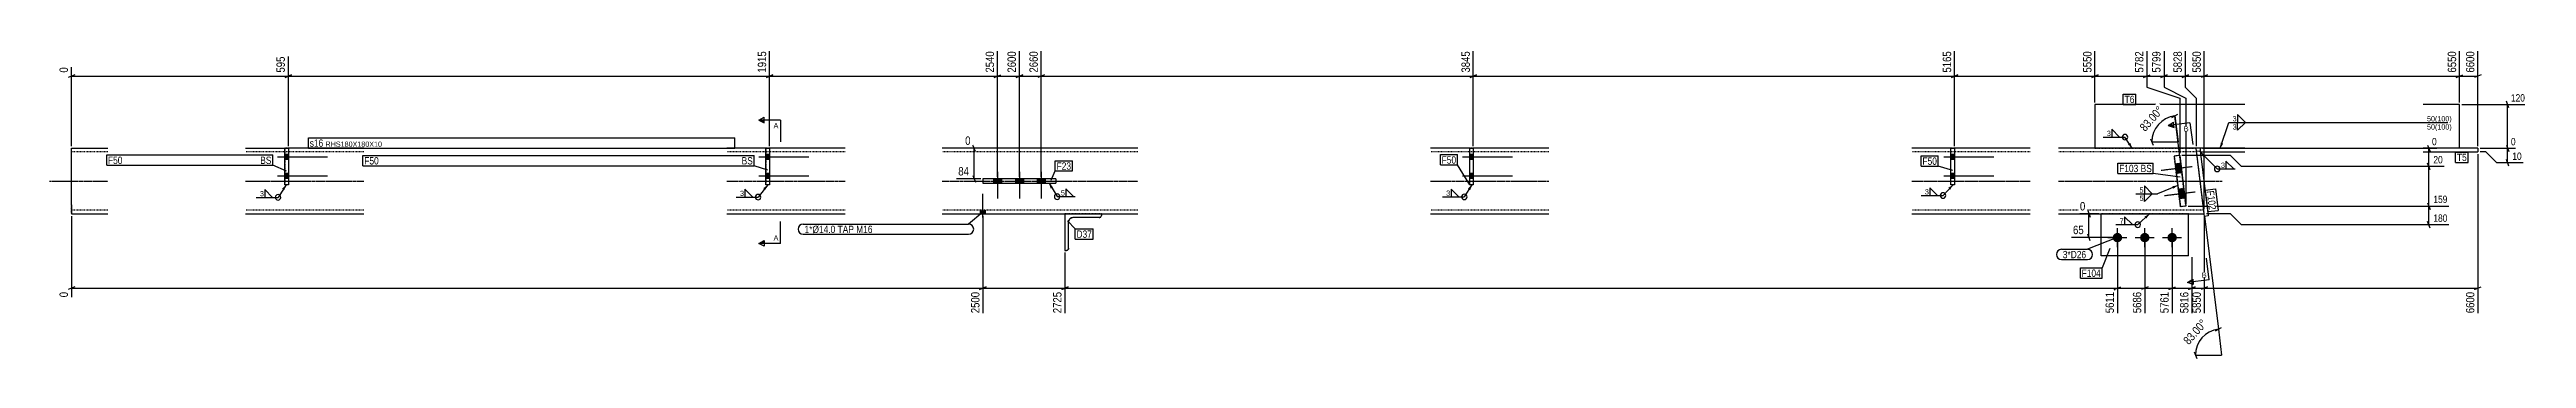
# Model space of a CAD drawing. Header units: millimetres. Extents: x 24 to 45421, y 9 to 1226.
# Drawn here: x 38628 to 45421, y 14 to 862 of the extents above; entities that cross this region are included whole.
import ezdxf

# ---------------------------------------------------------------- set-up
doc = ezdxf.new("R2010")
doc.units = ezdxf.units.MM
doc.linetypes.add('DXK_LINE_DOT2', pattern=[3.9198, 1.9599, -1.9599])
doc.linetypes.add('DXK_LINE_DOT3', pattern=[5.9187, 2.979, -0.9799, 0.9799, -0.9799])
for name, color, linetype in [('MÅLSÆTNING', 7, 'Continuous'), ('STÅL', 7, 'Continuous'), ('TEKST', 7, 'Continuous')]:
    doc.layers.add(name, color=color, linetype=linetype)
doc.styles.add('Arial', font='ARIAL.TTF', dxfattribs={"height": 0.2})
doc.styles.add('Arial Narrow', font='ARIALN.TTF', dxfattribs={"height": 0.2})

msp = doc.modelspace()

# ---------------------------------------------------------------- hatches: boundary and pattern name
at = {"layer": 'STÅL', "linetype": 'Continuous'}
for points in [[(39282.6, 560.1), (39282.6, 574.1), (39272.6, 574.1), (39272.6, 560.1)], [(40602.6, 560.1), (40602.6, 574.1), (40592.6, 574.1), (40592.6, 560.1)], [(42532.6, 560.1), (42532.6, 574.1), (42522.6, 574.1), (42522.6, 560.1)], [(43852.6, 560.1), (43852.6, 574.1), (43842.6, 574.1), (43842.6, 560.1)], [(44475.7, 523.9), (44472.5, 549.7), (44457.7, 547.8), (44460.8, 522)], [(39282.6, 508.1), (39282.6, 522.1), (39272.6, 522.1), (39272.6, 508.1)], [(40602.6, 508.1), (40602.6, 522.1), (40592.6, 522.1), (40592.6, 508.1)], [(41238.6, 507.1), (41216.6, 507.1), (41216.6, 495.1), (41238.6, 495.1)], [(41298.6, 507.1), (41276.6, 507.1), (41276.6, 495.1), (41298.6, 495.1)], [(41358.6, 507.1), (41336.6, 507.1), (41336.6, 495.1), (41358.6, 495.1)], [(42532.6, 508.1), (42532.6, 522.1), (42522.6, 522.1), (42522.6, 508.1)], [(43852.6, 508.1), (43852.6, 522.1), (43842.6, 522.1), (43842.6, 508.1)], [(44484.2, 454.4), (44481.1, 480.2), (44466.2, 478.4), (44469.3, 452.6)], [(41194.6, 421.1), (41180.6, 421.1), (41180.6, 411.1), (41194.6, 411.1)], [(44299.1, 359.1, -1), (44299.1, 333.1, -1)], [(44374.1, 359.1, -1), (44374.1, 333.1, -1)], [(44449.1, 359.1, -1), (44449.1, 333.1, -1)]]:
    msp.add_hatch(color=96, dxfattribs=at).paths.add_polyline_path(points)
at = {"layer": 'TEKST', "linetype": 'Continuous'}
for points in [[(44534.3, 567.8), (44526.4, 581.1), (44539.6, 573.1)], [(44589.5, 604.2), (44581.3, 591.1), (44582.4, 606.5)], [(39265.4, 480.6), (39276.7, 491.1), (39271.7, 476.5)], [(39265.4, 480.6), (39276.7, 491.1), (39271.7, 476.5)], [(40585.2, 481.6), (40597.4, 491.1), (40591.1, 477)], [(40585.2, 481.6), (40597.4, 491.1), (40591.1, 477)], [(42517.7, 480.5), (42528.9, 491.1), (42524, 476.4)], [(43835.2, 482.7), (43848.2, 491.1), (43840.7, 477.6)], [(44449.5, 487.1), (44464.8, 489.4), (44452.4, 480.2)], [(44373.3, 403.7), (44386.9, 411.1), (44378.4, 398.2)]]:
    msp.add_hatch(color=3, dxfattribs=at).paths.add_polyline_path(points)

# ---------------------------------------------------------------- linework, layer by layer
at = {"layer": 'MÅLSÆTNING', "color": 7, "linetype": 'Continuous'}
for p, q in [((39282.6, 597.1), (39282.6, 842.8)), ((39282.6, 597.1), (39282.6, 842.8)), ((40602.6, 597.1), (40602.6, 857.4)), ((40602.6, 597.1), (40602.6, 857.4)), ((41227.6, 513.1), (41227.6, 857.4)), ((41287.6, 513.1), (41287.6, 857.4)), ((41347.6, 513.1), (41347.6, 857.4)), ((42532.6, 597.1), (42532.6, 857.4)), ((42532.6, 597.1), (42532.6, 857.4)), ((43852.6, 597.1), (43852.6, 857.4)), ((43852.6, 597.1), (43852.6, 857.4)), ((44237.6, 717.1), (44237.6, 857.4)), ((44379.9, 857.4), (44379.9, 758.7)), ((44426.9, 857.4), (44426.9, 758.7)), ((44485.3, 857.4), (44485.3, 758.7)), ((44537.4, 425.3), (44537.4, 857.4)), ((44537.4, 425.3), (44537.4, 857.4)), ((45237.6, 717.1), (45237.6, 857.4)), ((45287.6, 597.1), (45287.6, 857.4)), ((38696.6, 792.3), (38678.6, 785.1)), ((38687.6, 597.1), (38687.6, 813.5)), ((38687.6, 788.7), (39282.6, 788.7)), ((39291.6, 792.3), (39273.6, 785.1)), ((39273.6, 785.1), (39291.6, 792.3)), ((39282.6, 788.7), (40602.6, 788.7)), ((40611.6, 792.3), (40593.6, 785.1)), ((40593.6, 785.1), (40611.6, 792.3)), ((41218.6, 785.1), (41236.6, 792.3)), ((41278.6, 785.1), (41296.6, 792.3)), ((41287.6, 788.7), (41347.6, 788.7)), ((41356.6, 792.3), (41338.6, 785.1)), ((42541.6, 792.3), (42523.6, 785.1)), ((42523.6, 785.1), (42541.6, 792.3)), ((42532.6, 788.7), (43852.6, 788.7)), ((43861.6, 792.3), (43843.6, 785.1)), ((43843.6, 785.1), (43861.6, 792.3)), ((43852.6, 788.7), (44237.6, 788.7)), ((44228.6, 785.1), (44246.6, 792.3)), ((44370.9, 785.1), (44388.9, 792.3)), ((44417.9, 785.1), (44435.9, 792.3)), ((44426.9, 788.7), (44485.3, 788.7)), ((44426.9, 758.7), (44486.9, 728.7)), ((44494.3, 792.3), (44476.3, 785.1)), ((44485.3, 758.7), (44515.3, 728.7)), ((44485.3, 758.7), (44515.3, 728.7)), ((44546.4, 792.3), (44528.4, 785.1)), ((44546.4, 792.3), (44528.4, 785.1)), ((45228.6, 785.1), (45246.6, 792.3)), ((45237.6, 788.7), (45287.6, 788.7)), ((45296.6, 792.3), (45278.6, 785.1)), ((44448, 675.3), (44465, 684.7)), ((44470.2, 568.5), (44456.5, 680)), ((44456.5, 680), (44465.3, 608.5)), ((44469.9, 728.7), (44469.9, 577.5)), ((44469.9, 728.7), (44469.9, 577.5)), ((44486.9, 728.7), (44486.9, 438.6)), ((44486.9, 728.7), (44486.9, 438.6)), ((44515.3, 728.7), (44515.3, 597.1)), ((44515.3, 728.7), (44515.3, 597.1)), ((45243.6, 711.1), (45416.8, 711.1)), ((45373, 702.1), (45365.8, 720.1)), ((45369.4, 591.1), (45369.4, 711.1)), ((44389.7, 617.5), (44396.9, 599.5)), ((41193.3, 591.1), (41138.9, 591.1)), ((41167.3, 582.1), (41160.1, 600.1)), ((41163.7, 507.1), (41163.7, 591.1)), ((44393.3, 608.5), (44465.3, 608.5)), ((44609.4, 571.5), (44475.9, 571.5)), ((44609.4, 571.5), (44475.9, 571.5)), ((44532.4, 591.1), (45174.7, 591.1)), ((44639.4, 541.5), (44609.4, 571.5)), ((44639.4, 541.5), (44609.4, 571.5)), ((45149.3, 600.1), (45156.5, 582.1)), ((45156.5, 532.5), (45149.3, 550.5)), ((45156.5, 532.5), (45149.3, 550.5)), ((45152.9, 541.5), (45152.9, 591.1)), ((45287.6, 575.1), (45287.6, 138.6)), ((45293.6, 591.1), (45391.2, 591.1)), ((45293.6, 591.1), (45391.2, 591.1)), ((45309.4, 581.1), (45293.6, 581.1)), ((45339.4, 551.1), (45309.4, 581.1)), ((45411.6, 551.1), (45339.4, 551.1)), ((45365.8, 600.1), (45373, 582.1)), ((45365.8, 600.1), (45373, 582.1)), ((45373, 542.1), (45365.8, 560.1)), ((45369.4, 551.1), (45369.4, 591.1)), ((41181.6, 507.1), (41115.5, 507.1)), ((41160.1, 516.1), (41167.3, 498.1)), ((45195.1, 541.5), (44639.4, 541.5)), ((45195.1, 541.5), (44639.4, 541.5)), ((45152.9, 432.6), (45152.9, 541.5)), ((44248.1, 411.1), (44196.3, 411.1)), ((44217.5, 420.1), (44224.7, 402.1)), ((44221.1, 346.1), (44221.1, 411.1)), ((44492.9, 432.6), (45207.9, 432.6)), ((44492.9, 432.6), (45207.9, 432.6)), ((44609.4, 411.1), (44543.4, 411.1)), ((44639.4, 381.1), (44609.4, 411.1)), ((45149.3, 441.6), (45156.5, 423.6)), ((45149.3, 441.6), (45156.5, 423.6)), ((45152.9, 381.1), (45152.9, 432.6)), ((38687.6, 405.1), (38687.6, 182.4)), ((41187.6, 405.1), (41187.6, 138.6)), ((44293.1, 346.1), (44172.9, 346.1)), ((44224.7, 337.1), (44217.5, 355.1)), ((44299.1, 340.1), (44299.1, 138.6)), ((44374.1, 340.1), (44374.1, 138.6)), ((44538.1, 405.2), (44576.2, 94.9)), ((45207.9, 381.1), (44639.4, 381.1)), ((45156.5, 372.1), (45149.3, 390.1)), ((41412.6, 305.1), (41412.6, 138.6)), ((41412.6, 305.1), (41412.6, 138.6)), ((38696.6, 210.9), (38678.6, 203.7)), ((38687.6, 207.3), (41187.6, 207.3)), ((41178.6, 203.7), (41196.6, 210.9)), ((41421.6, 210.9), (41403.6, 203.7)), ((41403.6, 203.7), (41421.6, 210.9)), ((41412.6, 207.3), (44299.1, 207.3)), ((44290.1, 203.7), (44308.1, 210.9)), ((44383.1, 210.9), (44365.1, 203.7)), ((44440.1, 203.7), (44458.1, 210.9)), ((44494.4, 203.7), (44512.4, 210.9)), ((44503.4, 207.3), (44537.4, 207.3)), ((44546.4, 210.9), (44528.4, 203.7)), ((44546.4, 210.9), (44528.4, 203.7)), ((44537.4, 207.3), (45287.6, 207.3)), ((45278.6, 203.7), (45296.6, 210.9)), ((44567.7, 90.2), (44584.7, 99.5)), ((44576.2, 94.9), (44585, 23.4)), ((44509.4, 32.4), (44516.6, 14.4)), ((44513, 23.4), (44585, 23.4))]:
    msp.add_line(p, q, dxfattribs=at)
for centre in [(44465.3, 608.5), (44585, 23.4)]:
    msp.add_arc(centre, 72, 97, 180, dxfattribs=at)
at = {"layer": 'STÅL', "color": 2, "linetype": 'Continuous'}
for p, q in [((44648.2, 711.1), (44237.6, 711.1)), ((44237.6, 711.1), (44237.6, 591.1)), ((45237.6, 711.1), (45137.6, 711.1)), ((45237.6, 591.1), (45237.6, 711.1)), ((38687.6, 436.1), (38687.6, 591.1)), ((38687.6, 591.1), (38787.6, 591.1)), ((39165.1, 591.1), (39272.6, 591.1)), ((39272.6, 491.1), (39272.6, 591.1)), ((39272.6, 591.1), (39282.6, 591.1)), ((39490.1, 591.1), (39282.6, 591.1)), ((39282.6, 591.1), (39282.6, 491.1)), ((40592.6, 591.1), (40485.1, 591.1)), ((40592.6, 491.1), (40592.6, 591.1)), ((40592.6, 591.1), (40602.6, 591.1)), ((40810.1, 591.1), (40602.6, 591.1)), ((40602.6, 591.1), (40602.6, 491.1)), ((41612.6, 591.1), (41075.6, 591.1)), ((42522.6, 591.1), (42415.1, 591.1)), ((42522.6, 491.1), (42522.6, 591.1)), ((42522.6, 591.1), (42532.6, 591.1)), ((42740.1, 591.1), (42532.6, 591.1)), ((42532.6, 591.1), (42532.6, 491.1)), ((43842.6, 591.1), (43735.1, 591.1)), ((43842.6, 491.1), (43842.6, 591.1)), ((43842.6, 591.1), (43852.6, 591.1)), ((44060.1, 591.1), (43852.6, 591.1)), ((43852.6, 591.1), (43852.6, 491.1)), ((44515.3, 591.1), (44137.6, 591.1)), ((44469.9, 571.5), (44455, 569.7)), ((44455, 569.7), (44472, 430.7)), ((44469.9, 571.5), (44486.9, 432.6)), ((44536.5, 418.3), (44515.3, 591.1)), ((44526.4, 591.1), (44515.3, 591.1)), ((44516.3, 583.2), (44526.2, 584.4)), ((44526.2, 584.4), (44548.2, 405.4)), ((44648.2, 591.1), (44526.4, 591.1)), ((44526.4, 591.1), (44526.4, 582.9)), ((44526.6, 581.1), (44648.2, 581.1)), ((45287.6, 591.1), (45137.6, 591.1)), ((45137.6, 581.1), (45287.6, 581.1)), ((45287.6, 591.1), (45287.6, 581.1)), ((39282.6, 491.1), (39272.6, 491.1)), ((40602.6, 491.1), (40592.6, 491.1)), ((41387.6, 507.1), (41187.6, 507.1)), ((41187.6, 507.1), (41187.6, 495.1)), ((41187.6, 495.1), (41387.6, 495.1)), ((41387.6, 507.1), (41387.6, 495.1)), ((42532.6, 491.1), (42522.6, 491.1)), ((43852.6, 491.1), (43842.6, 491.1)), ((38687.6, 436.1), (38687.6, 411.1)), ((38687.6, 411.1), (38787.6, 411.1)), ((39165.1, 411.1), (39490.1, 411.1)), ((40485.1, 411.1), (40810.1, 411.1)), ((41075.6, 411.1), (41612.6, 411.1)), ((41412.6, 411.1), (41412.6, 311.1)), ((41512.6, 411.1), (41512.6, 407.1)), ((42415.1, 411.1), (42740.1, 411.1)), ((43735.1, 411.1), (44060.1, 411.1)), ((44137.6, 411.1), (44537.4, 411.1)), ((44254.1, 296.1), (44254.1, 411.1)), ((44486.9, 432.6), (44472, 430.7)), ((44494.1, 296.1), (44494.1, 411.1)), ((44538.3, 404.2), (44536.5, 418.3)), ((41423.6, 393.7), (41422.6, 389.1)), ((41422.6, 317.1), (41422.6, 389.1)), ((41434.6, 401.1), (41430.1, 400.2)), ((41506.6, 401.1), (41434.6, 401.1)), ((41508.9, 401.6), (41506.6, 401.1)), ((41512.6, 407.1), (41512.2, 404.8)), ((44548.2, 405.4), (44538.3, 404.2)), ((41412.6, 311.1), (41416.6, 311.1)), ((41418.9, 311.6), (41416.6, 311.1)), ((41422.6, 317.1), (41422.2, 314.8)), ((44494.1, 296.1), (44254.1, 296.1))]:
    msp.add_line(p, q, dxfattribs=at)
at = {"layer": 'STÅL', "color": 7, "linetype": 'DXK_LINE_DOT2'}
for p, q in [((38787.6, 581.1), (38687.6, 581.1)), ((39490.1, 581.1), (39165.1, 581.1)), ((39282.6, 591.1), (39272.6, 591.1)), ((39272.6, 591.1), (39272.6, 491.1)), ((39282.6, 591.1), (39282.6, 491.1)), ((40810.1, 581.1), (40485.1, 581.1)), ((40602.6, 591.1), (40592.6, 591.1)), ((40592.6, 591.1), (40592.6, 491.1)), ((40602.6, 591.1), (40602.6, 491.1)), ((41612.6, 581.1), (41075.6, 581.1)), ((42740.1, 581.1), (42415.1, 581.1)), ((42532.6, 591.1), (42522.6, 591.1)), ((44060.1, 581.1), (43735.1, 581.1)), ((43852.6, 591.1), (43842.6, 591.1)), ((44516.5, 581.1), (44137.6, 581.1)), ((44237.6, 591.1), (44515.3, 591.1)), ((44469.9, 571.5), (44455, 569.7)), ((44472, 430.7), (44455, 569.7)), ((44486.9, 432.6), (44469.9, 571.5)), ((44536.5, 418.3), (44516.3, 583.2)), ((44648.2, 591.1), (44526.4, 591.1)), ((44526.4, 581.1), (44526.4, 582.9)), ((44526.4, 581.1), (44526.6, 581.1)), ((45237.6, 591.1), (45137.6, 591.1)), ((39282.6, 491.1), (39272.6, 491.1)), ((40602.6, 491.1), (40592.6, 491.1)), ((38687.6, 413), (38687.6, 436.1)), ((38787.6, 421.1), (38687.6, 421.1)), ((39490.1, 421.1), (39165.1, 421.1)), ((40810.1, 421.1), (40485.1, 421.1)), ((41612.6, 421.1), (41075.6, 421.1)), ((41512.6, 411.1), (41412.6, 411.1)), ((42740.1, 421.1), (42415.1, 421.1)), ((44060.1, 421.1), (43735.1, 421.1)), ((44536.2, 421.1), (44137.6, 421.1)), ((44494.1, 411.1), (44254.1, 411.1)), ((44486.9, 432.6), (44472, 430.7)), ((44537.2, 413), (44536.5, 418.3)), ((44537.4, 411.1), (44537.2, 413)), ((41422.6, 389.1), (41423.6, 393.7)), ((41430.1, 400.2), (41434.6, 401.1)), ((41506.6, 401.1), (41508.9, 401.6)), ((41512.2, 404.8), (41512.6, 407.1)), ((41416.6, 311.1), (41418.9, 311.6)), ((41422.2, 314.8), (41422.6, 317.1))]:
    msp.add_line(p, q, dxfattribs=at)
at = {"layer": 'STÅL', "color": 96, "linetype": 'Continuous'}
for p, q in [((39390.1, 567.1), (39252.6, 567.1)), ((39282.6, 574.1), (39272.6, 574.1)), ((39282.6, 560.1), (39272.6, 560.1)), ((40710.1, 567.1), (40572.6, 567.1)), ((40602.6, 574.1), (40592.6, 574.1)), ((40602.6, 560.1), (40592.6, 560.1)), ((42640.1, 567.1), (42502.6, 567.1)), ((42532.6, 574.1), (42522.6, 574.1)), ((42532.6, 560.1), (42522.6, 560.1)), ((43960.1, 567.1), (43822.6, 567.1)), ((43852.6, 574.1), (43842.6, 574.1)), ((43852.6, 560.1), (43842.6, 560.1)), ((44472.5, 549.7), (44457.7, 547.8)), ((39390.1, 515.1), (39252.6, 515.1)), ((39282.6, 522.1), (39272.6, 522.1)), ((39282.6, 508.1), (39272.6, 508.1)), ((40710.1, 515.1), (40572.6, 515.1)), ((40602.6, 522.1), (40592.6, 522.1)), ((40602.6, 508.1), (40592.6, 508.1)), ((41216.6, 507.1), (41216.6, 495.1)), ((41227.6, 526.7), (41227.6, 453.7)), ((41238.6, 507.1), (41238.6, 495.1)), ((41276.6, 507.1), (41276.6, 495.1)), ((41287.6, 526.7), (41287.6, 453.7)), ((41298.6, 507.1), (41298.6, 495.1)), ((41336.6, 507.1), (41336.6, 495.1)), ((41347.6, 526.7), (41347.6, 453.7)), ((41358.6, 507.1), (41358.6, 495.1)), ((42640.1, 515.1), (42502.6, 515.1)), ((42532.6, 522.1), (42522.6, 522.1)), ((42532.6, 508.1), (42522.6, 508.1)), ((43960.1, 515.1), (43822.6, 515.1)), ((43852.6, 522.1), (43842.6, 522.1)), ((43852.6, 508.1), (43842.6, 508.1)), ((44503.9, 540.4), (44419.5, 530.1)), ((44475.7, 523.9), (44460.8, 522)), ((44481.1, 480.2), (44466.2, 478.4)), ((41180.6, 411.1), (41180.6, 421.1)), ((41187.6, 401.1), (41187.6, 466.1)), ((41194.6, 411.1), (41194.6, 421.1)), ((44512.4, 470.9), (44428.1, 460.6)), ((44484.2, 454.4), (44469.3, 452.6)), ((44273.1, 346.1), (44325.1, 346.1)), ((44299.1, 320.1), (44299.1, 372.1)), ((44348.1, 346.1), (44400.1, 346.1)), ((44374.1, 320.1), (44374.1, 372.1)), ((44423.1, 346.1), (44475.1, 346.1)), ((44449.1, 320.1), (44449.1, 372.1))]:
    msp.add_line(p, q, dxfattribs=at)
at = {"layer": 'STÅL', "color": 96, "linetype": 'DXK_LINE_DOT2'}
for p, q in [((39390.1, 567.1), (39252.6, 567.1)), ((39282.6, 574.1), (39272.6, 574.1)), ((39282.6, 560.1), (39272.6, 560.1)), ((40710.1, 567.1), (40572.6, 567.1)), ((40602.6, 574.1), (40592.6, 574.1)), ((40602.6, 560.1), (40592.6, 560.1)), ((44472.5, 549.7), (44457.7, 547.8)), ((39390.1, 515.1), (39252.6, 515.1)), ((39282.6, 522.1), (39272.6, 522.1)), ((39282.6, 508.1), (39272.6, 508.1)), ((40710.1, 515.1), (40572.6, 515.1)), ((40602.6, 522.1), (40592.6, 522.1)), ((40602.6, 508.1), (40592.6, 508.1)), ((44503.9, 540.4), (44419.5, 530.1)), ((44475.7, 523.9), (44460.8, 522)), ((44481.1, 480.2), (44466.2, 478.4)), ((44512.4, 470.9), (44428.1, 460.6)), ((44484.2, 454.4), (44469.3, 452.6))]:
    msp.add_line(p, q, dxfattribs=at)
at = {"layer": 'STÅL', "color": 7, "linetype": 'DXK_LINE_DOT3'}
for p, q in [((38627.6, 501.1), (38787.6, 501.1)), ((39165.1, 501.1), (39490.1, 501.1)), ((40485.1, 501.1), (40810.1, 501.1)), ((41075.6, 501.1), (41612.6, 501.1)), ((42415.1, 501.1), (42740.1, 501.1)), ((43735.1, 501.1), (44060.1, 501.1)), ((44137.6, 501.1), (44586.4, 501.1)), ((41462.6, 361.1), (41462.6, 361.1))]:
    msp.add_line(p, q, dxfattribs=at)
at = {"layer": 'STÅL', "color": 2, "linetype": 'Continuous'}
for centre, radius, start, end in [((41434.6, 389.1), 12, 112.5, 157.5), ((41506.6, 407.1), 6, 292.5, 337.5), ((41416.6, 317.1), 6, 292.5, 337.5)]:
    msp.add_arc(centre, radius, start, end, dxfattribs=at)
at = {"layer": 'STÅL', "color": 7, "linetype": 'DXK_LINE_DOT2'}
for centre, radius, start, end in [((41434.6, 389.1), 12, 112.5, 157.5), ((41506.6, 407.1), 6, 292.5, 337.5), ((41416.6, 317.1), 6, 292.5, 337.5)]:
    msp.add_arc(centre, radius, start, end, dxfattribs=at)
at = {"layer": 'TEKST', "color": 3, "linetype": 'Continuous'}
for p, q in [((39276.7, 491.1), (39254.4, 456.6)), ((39276.7, 491.1), (39254.4, 456.6)), ((40597.4, 491.1), (40571.1, 457.3)), ((40597.4, 491.1), (40571.1, 457.3)), ((42528.9, 491.1), (42507.8, 457.9)), ((43848.2, 491.1), (43820.9, 461.6)), ((44464.8, 489.4), (44409.4, 466.4)), ((44386.9, 411.1), (44355, 381.7))]:
    msp.add_line(p, q, dxfattribs=at)
for centre in [(39254.4, 456.6), (40571.1, 457.3), (42507.8, 457.9), (43820.9, 461.6), (44355, 381.7)]:
    msp.add_arc(centre, 7.5, 270, 90, dxfattribs=at)

# ---------------------------------------------------------------- wipeouts: each hides what was drawn before it
at = {"color": 0, "linetype": 'Continuous'}
msp.add_wipeout([(40626.6, 337.8), (40626.6, 352.8), (40613.3, 352.8), (40613.3, 337.8)], dxfattribs=at).dxf.layer = 'TEKST'

# ---------------------------------------------------------------- next in the draw order: hatches: boundary and pattern name
at = {"layer": 'TEKST', "linetype": 'Continuous'}
msp.add_hatch(color=30, dxfattribs=at).paths.add_polyline_path([(40587.6, 337.8), (40587.6, 330.3), (40572.6, 330.3)])

# ---------------------------------------------------------------- next in the draw order: linework, layer by layer
at = {"layer": 'TEKST', "color": 7, "linetype": 'Continuous'}
for q in [(40632.6, 390.3), (40572.6, 330.3)]:
    msp.add_line((40632.6, 330.3), q, dxfattribs=at)
at = {"layer": 'TEKST', "color": 30, "linetype": 'Continuous'}
for p, q in [((40572.6, 330.3), (40587.6, 337.8)), ((40587.6, 322.8), (40572.6, 330.3)), ((40587.6, 337.8), (40587.6, 322.8))]:
    msp.add_line(p, q, dxfattribs=at)

# ---------------------------------------------------------------- next in the draw order: texts
at = {"layer": 'TEKST', "color": 3, "linetype": 'Continuous', "style": 'Arial'}
msp.add_text('A', height=14.3, dxfattribs=at).set_placement((40613.3, 337.8))

# ---------------------------------------------------------------- next in the draw order: wipeouts: each hides what was drawn before it
at = {"color": 0, "linetype": 'Continuous'}
for points, layer in [([(38682.8, 818.3), (38649.2, 818.3), (38649.2, 794.1), (38682.8, 794.1)], 'MÅLSÆTNING'), ([(39277.8, 847.6), (39244.2, 847.6), (39244.2, 794.1), (39277.8, 794.1)], 'MÅLSÆTNING'), ([(41342.8, 862.2), (41309.2, 862.2), (41309.2, 794.1), (41342.8, 794.1)], 'MÅLSÆTNING'), ([(43847.8, 862.2), (43814.2, 862.2), (43814.2, 794.1), (43847.8, 794.1)], 'MÅLSÆTNING'), ([(44232.8, 862.2), (44199.2, 862.2), (44199.2, 794.1), (44232.8, 794.1)], 'MÅLSÆTNING'), ([(44480.5, 862.2), (44446.9, 862.2), (44446.9, 794.1), (44480.5, 794.1)], 'MÅLSÆTNING'), ([(45282.8, 862.2), (45249.2, 862.2), (45249.2, 794.1), (45282.8, 794.1)], 'MÅLSÆTNING'), ([(45421, 715.3), (45421, 744.7), (45374.2, 744.7), (45374.2, 715.3)], 'MÅLSÆTNING'), ([(41158.3, 595.9), (41158.3, 629.5), (41134.1, 629.5), (41134.1, 595.9)], 'MÅLSÆTNING'), ([(45178.9, 595.3), (45178.9, 624.7), (45157.7, 624.7), (45157.7, 595.3)], 'MÅLSÆTNING'), ([(45395.4, 595.3), (45395.4, 624.7), (45374.2, 624.7), (45374.2, 595.3)], 'MÅLSÆTNING'), ([(41154, 511.9), (41154, 545.5), (41115.1, 545.5), (41115.1, 511.9)], 'MÅLSÆTNING'), ([(44215.7, 415.9), (44215.7, 449.5), (44191.5, 449.5), (44191.5, 415.9)], 'MÅLSÆTNING'), ([(45208.3, 436.8), (45208.3, 466.2), (45161.5, 466.2), (45161.5, 436.8)], 'MÅLSÆTNING'), ([(38682.8, 201.9), (38649.2, 201.9), (38649.2, 177.6), (38682.8, 177.6)], 'MÅLSÆTNING'), ([(41182.8, 201.9), (41149.2, 201.9), (41149.2, 133.8), (41182.8, 133.8)], 'MÅLSÆTNING'), ([(44294.3, 201.9), (44260.7, 201.9), (44260.7, 133.8), (44294.3, 133.8)], 'MÅLSÆTNING'), ([(45282.8, 201.9), (45249.2, 201.9), (45249.2, 133.8), (45282.8, 133.8)], 'MÅLSÆTNING'), ([(45206.1, 663.9), (45206.1, 681.3), (45147, 681.3), (45147, 663.9)], 'TEKST'), ([(40626.6, 646.2), (40626.6, 661.2), (40613.3, 661.2), (40613.3, 646.2)], 'TEKST'), ([(44494.9, 638.1), (44493.1, 653), (44479.9, 651.4), (44481.7, 636.5)], 'TEKST')]:
    msp.add_wipeout(points, dxfattribs=at).dxf.layer = layer
at = {"color": 0}
for points, layer in [([(44434.1, 695), (44408.9, 717.3), (44350.5, 651.2), (44375.6, 629)], 'MÅLSÆTNING'), ([(44553.8, 109.9), (44528.6, 132.2), (44470.2, 66.1), (44495.3, 43.8)], 'MÅLSÆTNING'), ([(44625.5, 663.9), (44625.5, 681.3), (44613.9, 681.3), (44613.9, 663.9)], 'TEKST'), ([(39378.3, 595.3), (39378.3, 616.3), (39341.2, 616.3), (39341.2, 595.3)], 'TEKST'), ([(44280.5, 623.7), (44280.5, 641.1), (44269, 641.1), (44269, 623.7)], 'TEKST'), ([(39199.1, 548.2), (39199.1, 569.2), (38788, 569.2), (38788, 548.2)], 'TEKST'), ([(41429.4, 532.5), (41429.4, 553.5), (41389.7, 553.5), (41389.7, 532.5)], 'TEKST'), ([(42485.4, 549.1), (42485.4, 570.1), (42445.8, 570.1), (42445.8, 549.1)], 'TEKST'), ([(43804, 545.9), (43804, 566.9), (43764.4, 566.9), (43764.4, 545.9)], 'TEKST'), ([(44356.4, 525.8), (44356.4, 546.8), (44303.9, 546.8), (44303.9, 525.8)], 'TEKST'), ([(44593.6, 536.4), (44593.6, 553.8), (44582, 553.8), (44582, 536.4)], 'TEKST'), ([(45257.2, 556.2), (45257.2, 577.2), (45230.3, 577.2), (45230.3, 556.2)], 'TEKST'), ([(39215.1, 458.4), (39215.1, 475.8), (39203.6, 475.8), (39203.6, 458.4)], 'TEKST'), ([(40531.8, 459.1), (40531.8, 476.5), (40520.3, 476.5), (40520.3, 459.1)], 'TEKST'), ([(41411.9, 460.4), (41411.9, 477.8), (41400.3, 477.8), (41400.3, 460.4)], 'TEKST'), ([(43781.6, 463.4), (43781.6, 480.8), (43770, 480.8), (43770, 463.4)], 'TEKST'), ([(44370.1, 468.2), (44370.1, 485.6), (44358.5, 485.6), (44358.5, 468.2)], 'TEKST'), ([(41144.6, 358.7), (41144.6, 379.7), (40698.4, 379.7), (40698.4, 358.7)], 'TEKST'), ([(41486.5, 345.6), (41486.5, 366.6), (41444.3, 366.6), (41444.3, 345.6)], 'TEKST'), ([(44315.7, 383.5), (44315.7, 400.9), (44304.2, 400.9), (44304.2, 383.5)], 'TEKST'), ([(44253.5, 238.4), (44253.5, 259.4), (44201, 259.4), (44201, 238.4)], 'TEKST')]:
    msp.add_wipeout(points, dxfattribs=at).dxf.layer = layer

# ---------------------------------------------------------------- next in the draw order: hatches: boundary and pattern name
at = {"layer": 'TEKST', "linetype": 'Continuous'}
for color, points in [(30, [(40587.6, 668.7), (40587.6, 661.2), (40572.6, 668.7)]), (30, [(44453.5, 655.7), (44454.4, 648.3), (44438.6, 653.9)]), (3, [(44334.6, 605.8), (44339.5, 591.1), (44328.3, 601.7)]), (3, [(41373.5, 480.4), (41368.9, 495.1), (41379.9, 484.3)])]:
    msp.add_hatch(color=color, dxfattribs=at).paths.add_polyline_path(points)

# ---------------------------------------------------------------- next in the draw order: linework, layer by layer
at = {"layer": 'MÅLSÆTNING', "color": 7, "linetype": 'Continuous'}
for p, q in [((41287.6, 513.1), (41287.6, 857.4)), ((41347.6, 513.1), (41347.6, 857.4)), ((44237.6, 717.1), (44237.6, 857.4)), ((44426.9, 857.4), (44426.9, 758.7)), ((44485.3, 857.4), (44485.3, 758.7)), ((45237.6, 717.1), (45237.6, 857.4)), ((41227.6, 788.7), (41287.6, 788.7)), ((41296.6, 792.3), (41278.6, 785.1)), ((41356.6, 792.3), (41338.6, 785.1)), ((41347.6, 788.7), (42532.6, 788.7)), ((44246.6, 792.3), (44228.6, 785.1)), ((44379.9, 788.7), (44426.9, 788.7)), ((44379.9, 758.7), (44469.9, 728.7)), ((44379.9, 758.7), (44469.9, 728.7)), ((44435.9, 792.3), (44417.9, 785.1)), ((44426.9, 758.7), (44486.9, 728.7)), ((44476.3, 785.1), (44494.3, 792.3)), ((44485.3, 788.7), (44537.4, 788.7)), ((44537.4, 788.7), (45237.6, 788.7)), ((45228.6, 785.1), (45246.6, 792.3)), ((41187.6, 405.1), (41187.6, 138.6)), ((44299.1, 340.1), (44299.1, 138.6)), ((44449.1, 340.1), (44449.1, 138.6)), ((44537.4, 405.1), (44537.4, 138.6)), ((44537.4, 405.1), (44537.4, 138.6)), ((44503.4, 292.7), (44503.4, 138.6)), ((41196.6, 210.9), (41178.6, 203.7)), ((41187.6, 207.3), (41412.6, 207.3)), ((44290.1, 203.7), (44308.1, 210.9)), ((44299.1, 207.3), (44374.1, 207.3))]:
    msp.add_line(p, q, dxfattribs=at)
at = {"layer": 'TEKST', "color": 3, "linetype": 'Continuous'}
for p, q in [((44650, 662.1), (44628.5, 683.5)), ((44628.5, 683.5), (44628.5, 662.1)), ((44259.7, 621.9), (44319.8, 621.9)), ((44305, 621.9), (44283.6, 643.4)), ((44283.6, 643.4), (44283.6, 621.9)), ((44283.6, 621.9), (44305, 621.9)), ((44339.5, 591.1), (44319.8, 621.9)), ((44628.5, 662.1), (44650, 662.1)), ((44526.4, 581.1), (44572.7, 534.6)), ((44618.1, 534.6), (44596.7, 556)), ((44596.7, 556), (44596.7, 534.6)), ((39239.6, 456.6), (39218.2, 478.1)), ((39218.2, 478.1), (39218.2, 456.6)), ((40556.4, 457.3), (40534.9, 478.7)), ((40534.9, 478.7), (40534.9, 457.3)), ((41368.9, 495.1), (41391, 458.6)), ((41436.4, 458.6), (41415, 480.1)), ((41415, 480.1), (41415, 458.6)), ((43806.1, 461.6), (43784.7, 483)), ((43784.7, 483), (43784.7, 461.6)), ((44394.6, 466.4), (44373.2, 487.9)), ((44373.2, 487.9), (44373.2, 466.4)), ((44572.7, 534.6), (44622.4, 534.6)), ((44596.7, 534.6), (44618.1, 534.6)), ((39194.3, 456.6), (39254.4, 456.6)), ((39218.2, 456.6), (39239.6, 456.6)), ((40511, 457.3), (40571.1, 457.3)), ((40534.9, 457.3), (40556.4, 457.3)), ((41391, 458.6), (41440.7, 458.6)), ((41415, 458.6), (41436.4, 458.6)), ((43760.7, 461.6), (43820.9, 461.6)), ((43784.7, 461.6), (43806.1, 461.6)), ((44373.2, 466.4), (44394.6, 466.4)), ((44294.9, 381.7), (44355, 381.7)), ((44340.3, 381.7), (44318.8, 403.1)), ((44318.8, 403.1), (44318.8, 381.7)), ((44318.8, 381.7), (44340.3, 381.7))]:
    msp.add_line(p, q, dxfattribs=at)
at = {"layer": 'TEKST', "color": 30, "linetype": 'Continuous'}
for p, q in [((40572.6, 668.7), (40587.6, 676.2)), ((40572.6, 668.7), (40587.6, 661.2)), ((40587.6, 661.2), (40587.6, 676.2)), ((44438.6, 653.9), (44452.6, 663.2)), ((44438.6, 653.9), (44454.4, 648.3)), ((44454.4, 648.3), (44452.6, 663.2))]:
    msp.add_line(p, q, dxfattribs=at)
at = {"layer": 'TEKST', "color": 7, "linetype": 'Continuous'}
for p, q in [((40632.6, 668.7), (40572.6, 668.7)), ((40632.6, 668.7), (40632.6, 608.7)), ((44498.1, 661.2), (44438.6, 653.9)), ((44498.1, 661.2), (44505.5, 601.6))]:
    msp.add_line(p, q, dxfattribs=at)
at = {"layer": 'TEKST', "color": 3, "linetype": 'Continuous'}
for centre, start, end in [((44319.8, 621.9), 90, 270), ((44319.8, 621.9), 270, 90), ((44572.7, 534.6), 90, 270), ((44572.7, 534.6), 270, 90), ((39254.4, 456.6), 90, 270), ((40571.1, 457.3), 90, 270), ((41391, 458.6), 90, 270), ((41391, 458.6), 270, 90), ((43820.9, 461.6), 90, 270), ((44355, 381.7), 90, 270)]:
    msp.add_arc(centre, 7.5, start, end, dxfattribs=at)

# ---------------------------------------------------------------- next in the draw order: texts
at = {"layer": 'MÅLSÆTNING', "color": 3, "linetype": 'Continuous', "style": 'Arial Narrow'}
for s, height, p in [('595', 22.91, (39273, 798.9)), ('2660', 22.91, (41338, 798.9)), ('5165', 22.91, (43843, 798.9)), ('5550', 22.91, (44228, 798.9)), ('5828', 22.91, (44475.7, 798.9)), ('6600', 22.91, (45278, 798.9)), ('0', 22.9, (38678, 798.9)), ('0', 22.9, (38678, 182.4)), ('2500', 22.91, (41178, 138.6)), ('5611', 22.91, (44289.5, 138.6)), ('6600', 22.91, (45278, 138.6))]:
    msp.add_text(s, height=height, rotation=90.00021, dxfattribs=at).set_placement(p)
at = {"layer": 'MÅLSÆTNING', "color": 3, "style": 'Arial Narrow'}
for p in [(44375.2, 635.7), (44494.9, 50.6)]:
    msp.add_text('83.00°', height=22.91, rotation=48.50088, dxfattribs=at).set_placement(p)
at = {"layer": 'MÅLSÆTNING', "color": 3, "linetype": 'Continuous', "style": 'Arial Narrow'}
for s, height, p in [('120', 20.04, (45378.4, 719.5)), ('0', 22.9, (41138.9, 600.7)), ('0', 20, (45161.9, 599.5)), ('84', 22.91, (41119.9, 516.7)), ('0', 22.9, (44196.3, 420.7))]:
    msp.add_text(s, height=height, dxfattribs=at).set_placement(p)
at = {"layer": 'TEKST', "color": 3, "linetype": 'Continuous', "style": 'Arial'}
msp.add_text('A', height=14.3, dxfattribs=at).set_placement((40613.3, 646.2))
at = {"layer": 'TEKST', "color": 3, "style": 'Arial Narrow'}
for s, p in [('3', (44270.2, 624.9)), ('3', (44583.2, 537.6)), ('5', (41401.5, 461.6)), ('3', (43771.2, 464.6)), ('3', (39204.8, 459.6)), ('3', (40521.5, 460.3)), ('7', (44305.4, 384.7))]:
    msp.add_text(s, height=14.3, dxfattribs=at).set_placement(p)
at = {"layer": 'TEKST', "color": 3, "linetype": 'Continuous', "style": 'Arial'}
msp.add_text('B', height=14.3, rotation=7.00154, dxfattribs=at).set_placement((44481.7, 636.5))

# ---------------------------------------------------------------- next in the draw order: wipeouts: each hides what was drawn before it
at = {"color": 0, "linetype": 'Continuous'}
for points in [[(45412, 555.3), (45412, 584.7), (45378, 584.7), (45378, 555.3)], [(45208.3, 385.3), (45208.3, 414.7), (45161.5, 414.7), (45161.5, 385.3)], [(44211.3, 350.9), (44211.3, 384.5), (44172.5, 384.5), (44172.5, 350.9)]]:
    msp.add_wipeout(points, dxfattribs=at).dxf.layer = 'MÅLSÆTNING'
at = {"color": 0}
for points in [[(39378.3, 595.3), (39378.3, 616.3), (39341.2, 616.3), (39341.2, 595.3)], [(39199.1, 548.2), (39199.1, 569.2), (38788, 569.2), (38788, 548.2)], [(41429.4, 532.5), (41429.4, 553.5), (41389.7, 553.5), (41389.7, 532.5)], [(42485.4, 549.1), (42485.4, 570.1), (42445.8, 570.1), (42445.8, 549.1)], [(43804, 545.9), (43804, 566.9), (43764.4, 566.9), (43764.4, 545.9)], [(44356.4, 525.8), (44356.4, 546.8), (44303.9, 546.8), (44303.9, 525.8)], [(45257.2, 556.2), (45257.2, 577.2), (45230.3, 577.2), (45230.3, 556.2)], [(41144.6, 358.7), (41144.6, 379.7), (40698.4, 379.7), (40698.4, 358.7)], [(41486.5, 345.6), (41486.5, 366.6), (41444.3, 366.6), (41444.3, 345.6)], [(44253.5, 238.4), (44253.5, 259.4), (44201, 259.4), (44201, 238.4)]]:
    msp.add_wipeout(points, dxfattribs=at).dxf.layer = 'TEKST'

# ---------------------------------------------------------------- next in the draw order: linework, layer by layer
at = {"layer": 'TEKST', "color": 7, "linetype": 'Continuous'}
for p, q in [((39337.6, 591.7), (39337.6, 619.9)), ((38784.4, 544.6), (38784.4, 572.8)), ((41386.1, 557.1), (41433, 557.1)), ((41386.1, 528.9), (41386.1, 557.1)), ((41433, 528.9), (41433, 557.1)), ((42442.2, 573.7), (42489, 573.7)), ((42442.2, 545.5), (42442.2, 573.7)), ((42442.2, 545.5), (42489, 545.5)), ((42489, 545.5), (42489, 573.7)), ((42522.6, 491.1), (42489, 545.5)), ((43760.8, 570.5), (43807.6, 570.5)), ((43760.8, 542.3), (43760.8, 570.5)), ((43807.6, 542.3), (43807.6, 570.5)), ((44300.3, 522.2), (44300.3, 550.4)), ((45260.8, 552.6), (45260.8, 580.8)), ((41374.9, 503.7), (41386.1, 528.9)), ((41386.1, 528.9), (41433, 528.9)), ((43760.8, 542.3), (43807.6, 542.3)), ((43847.8, 530.4), (43807.6, 542.3)), ((41187.6, 416.1), (41148.2, 383.3)), ((40694.8, 383.3), (41148.2, 383.3)), ((40694.8, 355.1), (41148.2, 355.1)), ((41419.1, 392.1), (41440.7, 370.2)), ((41440.7, 370.2), (41490.1, 370.2)), ((41440.7, 342), (41440.7, 370.2)), ((41440.7, 342), (41490.1, 342)), ((41490.1, 342), (41490.1, 370.2)), ((44278.4, 316.1), (44257.1, 263)), ((44197.4, 263), (44257.1, 263)), ((44197.4, 234.8), (44197.4, 263)), ((44197.4, 234.8), (44257.1, 234.8)), ((44257.1, 234.8), (44257.1, 263))]:
    msp.add_line(p, q, dxfattribs=at)
for centre, start, end in [((40694.8, 369.2), 90, 270), ((41148.2, 369.2), 270, 90)]:
    msp.add_arc(centre, 14.1, start, end, dxfattribs=at)

# ---------------------------------------------------------------- next in the draw order: texts
at = {"layer": 'MÅLSÆTNING', "color": 3, "linetype": 'Continuous', "style": 'Arial Narrow'}
for s, height, p in [('0', 20, (45378.4, 599.5)), ('10', 20.04, (45382.2, 559.5)), ('159', 20.04, (45165.7, 441)), ('180', 20.04, (45165.7, 389.5)), ('65', 22.91, (44177.3, 355.7))]:
    msp.add_text(s, height=height, dxfattribs=at).set_placement(p)
at = {"layer": 'TEKST', "color": 3, "style": 'Arial Narrow'}
for s, height, p in [('F50', 20.04, (38788, 548.2)), ('F23', 20.04, (41389.7, 532.5)), ('F50', 20.04, (42445.8, 549.1)), ('F50', 20.04, (43764.4, 545.9)), ('T5', 20.04, (45230.3, 556.2)), ('1*Ø14.0 TAP M16', 20.043, (40698.4, 358.7)), ('D37', 20.04, (41444.3, 345.6)), ('F104', 20.04, (44201, 238.4))]:
    msp.add_text(s, height=height, dxfattribs=at).set_placement(p)

# ---------------------------------------------------------------- next in the draw order: wipeouts: each hides what was drawn before it
at = {"color": 0, "linetype": 'Continuous'}
for points, layer in [([(41282.8, 862.2), (41249.2, 862.2), (41249.2, 794.1), (41282.8, 794.1)], 'MÅLSÆTNING'), ([(42527.8, 862.2), (42494.2, 862.2), (42494.2, 794.1), (42527.8, 794.1)], 'MÅLSÆTNING'), ([(44422.1, 862.2), (44388.5, 862.2), (44388.5, 794.1), (44422.1, 794.1)], 'MÅLSÆTNING'), ([(44532.6, 862.2), (44499, 862.2), (44499, 794.1), (44532.6, 794.1)], 'MÅLSÆTNING'), ([(45232.8, 862.2), (45199.2, 862.2), (45199.2, 794.1), (45232.8, 794.1)], 'MÅLSÆTNING'), ([(45195.5, 545.7), (45195.5, 575.1), (45161.5, 575.1), (45161.5, 545.7)], 'MÅLSÆTNING'), ([(41407.8, 201.9), (41374.2, 201.9), (41374.2, 133.8), (41407.8, 133.8)], 'MÅLSÆTNING'), ([(44369.3, 201.9), (44335.7, 201.9), (44335.7, 133.8), (44369.3, 133.8)], 'MÅLSÆTNING'), ([(44532.6, 201.9), (44499, 201.9), (44499, 133.8), (44532.6, 133.8)], 'MÅLSÆTNING'), ([(44625.5, 641.4), (44625.5, 658.8), (44613.9, 658.8), (44613.9, 641.4)], 'TEKST'), ([(45206.1, 641.4), (45206.1, 658.8), (45147, 658.8), (45147, 641.4)], 'TEKST'), ([(44370.1, 445.7), (44370.1, 463.1), (44358.5, 463.1), (44358.5, 445.7)], 'TEKST')]:
    msp.add_wipeout(points, dxfattribs=at).dxf.layer = layer
at = {"color": 0}
for points in [[(44345.8, 715.3), (44345.8, 736.3), (44318.9, 736.3), (44318.9, 715.3)], [(39236.1, 548.2), (39236.1, 569.2), (39205.4, 569.2), (39205.4, 548.2)], [(40503.3, 595.3), (40503.3, 610.3), (39384.6, 610.3), (39384.6, 595.3)], [(44393.4, 525.8), (44393.4, 546.8), (44362.7, 546.8), (44362.7, 525.8)], [(44550.3, 421.5), (44571.2, 424), (44564.8, 476.1), (44544, 473.5)]]:
    msp.add_wipeout(points, dxfattribs=at).dxf.layer = 'TEKST'

# ---------------------------------------------------------------- next in the draw order: linework, layer by layer
at = {"layer": 'MÅLSÆTNING', "color": 7, "linetype": 'Continuous'}
for p, q in [((41227.6, 513.1), (41227.6, 857.4)), ((44379.9, 857.4), (44379.9, 758.7)), ((40602.6, 788.7), (41227.6, 788.7)), ((41218.6, 785.1), (41236.6, 792.3)), ((44237.6, 788.7), (44379.9, 788.7)), ((44370.9, 785.1), (44388.9, 792.3)), ((44374.1, 340.1), (44374.1, 138.6)), ((44503.4, 292.7), (44503.4, 138.6)), ((44383.1, 210.9), (44365.1, 203.7)), ((44449.1, 207.3), (44503.4, 207.3)), ((44512.4, 210.9), (44494.4, 203.7))]:
    msp.add_line(p, q, dxfattribs=at)
at = {"layer": 'TEKST', "color": 3, "linetype": 'Continuous'}
for p, q in [((44581.3, 591.1), (44604.6, 662.1)), ((44604.6, 662.1), (45204.9, 662.1)), ((44628.5, 662.1), (44650, 662.1)), ((44650, 662.1), (44628.5, 640.6)), ((44628.5, 640.6), (44628.5, 662.1)), ((44349.2, 466.4), (44409.4, 466.4)), ((44373.2, 466.4), (44394.6, 466.4)), ((44394.6, 466.4), (44373.2, 445)), ((44373.2, 445), (44373.2, 466.4))]:
    msp.add_line(p, q, dxfattribs=at)
at = {"layer": 'TEKST', "color": 7, "linetype": 'Continuous'}
for p, q in [((45226.7, 580.8), (45260.8, 580.8)), ((45226.7, 552.6), (45226.7, 580.8)), ((45226.7, 552.6), (45260.8, 552.6))]:
    msp.add_line(p, q, dxfattribs=at)

# ---------------------------------------------------------------- next in the draw order: texts
at = {"layer": 'MÅLSÆTNING', "color": 3, "linetype": 'Continuous', "style": 'Arial Narrow'}
for s, p in [('2600', (41278, 798.9)), ('3845', (42523, 798.9)), ('5799', (44417.3, 798.9)), ('5850', (44527.8, 798.9)), ('6550', (45228, 798.9)), ('2725', (41403, 138.6)), ('5686', (44364.5, 138.6)), ('5850', (44527.8, 138.6))]:
    msp.add_text(s, height=22.91, rotation=90.00021, dxfattribs=at).set_placement(p)
msp.add_text('20', height=20.04, dxfattribs=at).set_placement((45165.7, 549.9))
at = {"layer": 'TEKST', "color": 3, "style": 'Arial Narrow'}
for s, p in [('3', (44615.1, 665.1)), ('5', (44359.7, 469.4))]:
    msp.add_text(s, height=14.3, dxfattribs=at).set_placement(p)
at = {"layer": 'TEKST', "color": 3, "linetype": 'Continuous', "style": 'Arial Narrow'}
for s, height, p in [('50(100)', 14.32, (45148.2, 665.1)), ('3', 14.3, (44615.1, 642.6)), ('50(100)', 14.32, (45148.2, 642.6)), ('5', 14.3, (44359.7, 446.9))]:
    msp.add_text(s, height=height, dxfattribs=at).set_placement(p)

# ---------------------------------------------------------------- next in the draw order: wipeouts: each hides what was drawn before it
at = {"color": 0}
for points in [[(44345.8, 715.3), (44345.8, 736.3), (44318.9, 736.3), (44318.9, 715.3)], [(39236.1, 548.2), (39236.1, 569.2), (39205.4, 569.2), (39205.4, 548.2)], [(40503.3, 595.3), (40503.3, 610.3), (39384.6, 610.3), (39384.6, 595.3)], [(44393.4, 525.8), (44393.4, 546.8), (44362.7, 546.8), (44362.7, 525.8)], [(42468.5, 459.7), (42468.5, 477.1), (42456.9, 477.1), (42456.9, 459.7)], [(44550.3, 421.5), (44571.2, 424), (44564.8, 476.1), (44544, 473.5)], [(44213.3, 289.5), (44213.3, 310.5), (44149.3, 310.5), (44149.3, 289.5)]]:
    msp.add_wipeout(points, dxfattribs=at).dxf.layer = 'TEKST'

# ---------------------------------------------------------------- next in the draw order: linework, layer by layer
at = {"layer": 'TEKST', "color": 7, "linetype": 'Continuous'}
for p, q in [((44315.3, 739.9), (44349.4, 739.9)), ((44315.3, 711.7), (44315.3, 739.9)), ((44315.3, 711.7), (44349.4, 711.7)), ((44349.4, 711.7), (44349.4, 739.9)), ((39337.6, 619.9), (40506.9, 619.9)), ((40506.9, 591.7), (40506.9, 619.9)), ((38784.4, 572.8), (39239.7, 572.8)), ((38784.4, 544.6), (39239.7, 544.6)), ((39239.7, 544.6), (39239.7, 572.8)), ((39277.8, 528.2), (39239.7, 544.6)), ((39337.6, 591.7), (40506.9, 591.7)), ((44300.3, 550.4), (44397, 550.4)), ((44397, 522.2), (44397, 550.4)), ((44300.3, 522.2), (44397, 522.2)), ((44470.8, 511.8), (44397, 522.2)), ((44539.9, 476.7), (44567.9, 480.1)), ((44539.9, 476.7), (44547.2, 417.5)), ((44567.9, 480.1), (44575.2, 420.9)), ((44547.2, 417.5), (44575.2, 420.9))]:
    msp.add_line(p, q, dxfattribs=at)
at = {"layer": 'TEKST', "color": 3, "linetype": 'Continuous'}
for p, q in [((42493, 457.9), (42471.5, 479.3)), ((42471.5, 479.3), (42471.5, 457.9)), ((42447.6, 457.9), (42507.8, 457.9)), ((42471.5, 457.9), (42493, 457.9))]:
    msp.add_line(p, q, dxfattribs=at)
msp.add_arc((42507.8, 457.9), 7.5, 90, 270, dxfattribs=at)

# ---------------------------------------------------------------- next in the draw order: texts
at = {"layer": 'TEKST', "color": 3, "style": 'Arial Narrow'}
for s, height, p in [('T6', 20.04, (44318.9, 715.3)), ('s16', 20.04, (39341.2, 595.3)), ('BS', 20.04, (39205.4, 548.2)), ('RHS180X180X10', 14.316, (39384.6, 595.3)), ('F103', 20.04, (44303.9, 525.8)), ('BS', 20.04, (44362.7, 525.8)), ('3', 14.3, (42458.1, 460.9))]:
    msp.add_text(s, height=height, dxfattribs=at).set_placement(p)
msp.add_text('F102', height=20.04, rotation=-82.99867, dxfattribs=at).set_placement((44544, 473.5))

# ---------------------------------------------------------------- next in the draw order: wipeouts: each hides what was drawn before it
at = {"color": 0, "linetype": 'Continuous'}
for points in [[(40597.8, 862.2), (40564.2, 862.2), (40564.2, 794.1), (40597.8, 794.1)], [(41222.8, 862.2), (41189.2, 862.2), (41189.2, 794.1), (41222.8, 794.1)], [(44375.1, 862.2), (44341.5, 862.2), (44341.5, 794.1), (44375.1, 794.1)], [(44498.6, 201.9), (44465, 201.9), (44465, 133.8), (44498.6, 133.8)]]:
    msp.add_wipeout(points, dxfattribs=at).dxf.layer = 'MÅLSÆTNING'
at = {"color": 0}
msp.add_wipeout([(44213.3, 289.5), (44213.3, 310.5), (44149.3, 310.5), (44149.3, 289.5)], dxfattribs=at).dxf.layer = 'TEKST'

# ---------------------------------------------------------------- next in the draw order: linework, layer by layer
at = {"layer": 'MÅLSÆTNING', "color": 7, "linetype": 'Continuous'}
for p, q in [((44449.1, 340.1), (44449.1, 138.6)), ((44374.1, 207.3), (44449.1, 207.3)), ((44440.1, 203.7), (44458.1, 210.9))]:
    msp.add_line(p, q, dxfattribs=at)
at = {"layer": 'TEKST', "color": 7, "linetype": 'Continuous'}
for p, q in [((44298, 346.1), (44216.9, 314.1)), ((44145.7, 314.1), (44216.9, 314.1)), ((44145.7, 285.9), (44216.9, 285.9))]:
    msp.add_line(p, q, dxfattribs=at)
for centre, start, end in [((44145.7, 300), 90, 270), ((44216.9, 300), 270, 90)]:
    msp.add_arc(centre, 14.1, start, end, dxfattribs=at)

# ---------------------------------------------------------------- next in the draw order: texts
at = {"layer": 'MÅLSÆTNING', "color": 3, "linetype": 'Continuous', "style": 'Arial Narrow'}
for s, p in [('1915', (40593, 798.9)), ('2540', (41218, 798.9)), ('5782', (44370.3, 798.9)), ('5816', (44493.8, 138.6))]:
    msp.add_text(s, height=22.91, rotation=90.00021, dxfattribs=at).set_placement(p)
at = {"layer": 'TEKST', "color": 3, "style": 'Arial Narrow'}
msp.add_text('3*D26', height=20.04, dxfattribs=at).set_placement((44149.3, 289.5))

# ---------------------------------------------------------------- next in the draw order: wipeouts: each hides what was drawn before it
at = {"color": 0}
msp.add_wipeout([(40519.5, 546.8), (40519.5, 567.8), (39490.9, 567.8), (39490.9, 546.8)], dxfattribs=at).dxf.layer = 'TEKST'
at = {"color": 0, "linetype": 'Continuous'}
msp.add_wipeout([(44544.2, 236.8), (44542.4, 251.7), (44529.1, 250.1), (44531, 235.2)], dxfattribs=at).dxf.layer = 'TEKST'

# ---------------------------------------------------------------- next in the draw order: hatches: boundary and pattern name
at = {"layer": 'TEKST', "linetype": 'Continuous'}
msp.add_hatch(color=30, dxfattribs=at).paths.add_polyline_path([(44505.5, 232.1), (44506.4, 224.6), (44491.5, 222.8)])

# ---------------------------------------------------------------- next in the draw order: linework, layer by layer
at = {"layer": 'TEKST', "color": 7, "linetype": 'Continuous'}
for q in [(44543.8, 289.7), (44491.5, 222.8)]:
    msp.add_line((44551.1, 230.1), q, dxfattribs=at)
at = {"layer": 'TEKST', "color": 30, "linetype": 'Continuous'}
for p, q in [((44491.5, 222.8), (44505.5, 232.1)), ((44507.3, 217.2), (44491.5, 222.8)), ((44505.5, 232.1), (44507.3, 217.2))]:
    msp.add_line(p, q, dxfattribs=at)

# ---------------------------------------------------------------- next in the draw order: texts
at = {"layer": 'TEKST', "color": 3, "linetype": 'Continuous', "style": 'Arial'}
msp.add_text('B', height=14.3, rotation=7.00154, dxfattribs=at).set_placement((44531, 235.2))

# ---------------------------------------------------------------- next in the draw order: wipeouts: each hides what was drawn before it
at = {"color": 0, "linetype": 'Continuous'}
msp.add_wipeout([(44444.3, 201.9), (44410.7, 201.9), (44410.7, 133.8), (44444.3, 133.8)], dxfattribs=at).dxf.layer = 'MÅLSÆTNING'
at = {"color": 0}
msp.add_wipeout([(40519.5, 546.8), (40519.5, 567.8), (39490.9, 567.8), (39490.9, 546.8)], dxfattribs=at).dxf.layer = 'TEKST'

# ---------------------------------------------------------------- next in the draw order: linework, layer by layer
at = {"layer": 'TEKST', "color": 7, "linetype": 'Continuous'}
msp.add_line((39487.3, 543.2), (39487.3, 571.4), dxfattribs=at)

# ---------------------------------------------------------------- next in the draw order: texts
at = {"layer": 'MÅLSÆTNING', "color": 3, "linetype": 'Continuous', "style": 'Arial Narrow'}
msp.add_text('5761', height=22.91, rotation=90.00021, dxfattribs=at).set_placement((44439.5, 138.6))
at = {"layer": 'TEKST', "color": 3, "style": 'Arial Narrow'}
msp.add_text('F50', height=20.04, dxfattribs=at).set_placement((39490.9, 546.8))

# ---------------------------------------------------------------- next in the draw order: wipeouts: each hides what was drawn before it
at = {"color": 0}
msp.add_wipeout([(40556.5, 546.8), (40556.5, 567.8), (40525.8, 567.8), (40525.8, 546.8)], dxfattribs=at).dxf.layer = 'TEKST'

# ---------------------------------------------------------------- next in the draw order: wipeouts: each hides what was drawn before it
msp.add_wipeout([(40556.5, 546.8), (40556.5, 567.8), (40525.8, 567.8), (40525.8, 546.8)], dxfattribs=at).dxf.layer = 'TEKST'

# ---------------------------------------------------------------- next in the draw order: linework, layer by layer
at = {"layer": 'TEKST', "color": 7, "linetype": 'Continuous'}
for p, q in [((39487.3, 571.4), (40560.1, 571.4)), ((40560.1, 543.2), (40560.1, 571.4)), ((39487.3, 543.2), (40560.1, 543.2)), ((40597.4, 531.2), (40560.1, 543.2))]:
    msp.add_line(p, q, dxfattribs=at)

# ---------------------------------------------------------------- next in the draw order: texts
at = {"layer": 'TEKST', "color": 3, "style": 'Arial Narrow'}
msp.add_text('BS', height=20.04, dxfattribs=at).set_placement((40525.8, 546.8))

doc.saveas('drawing.dxf')
